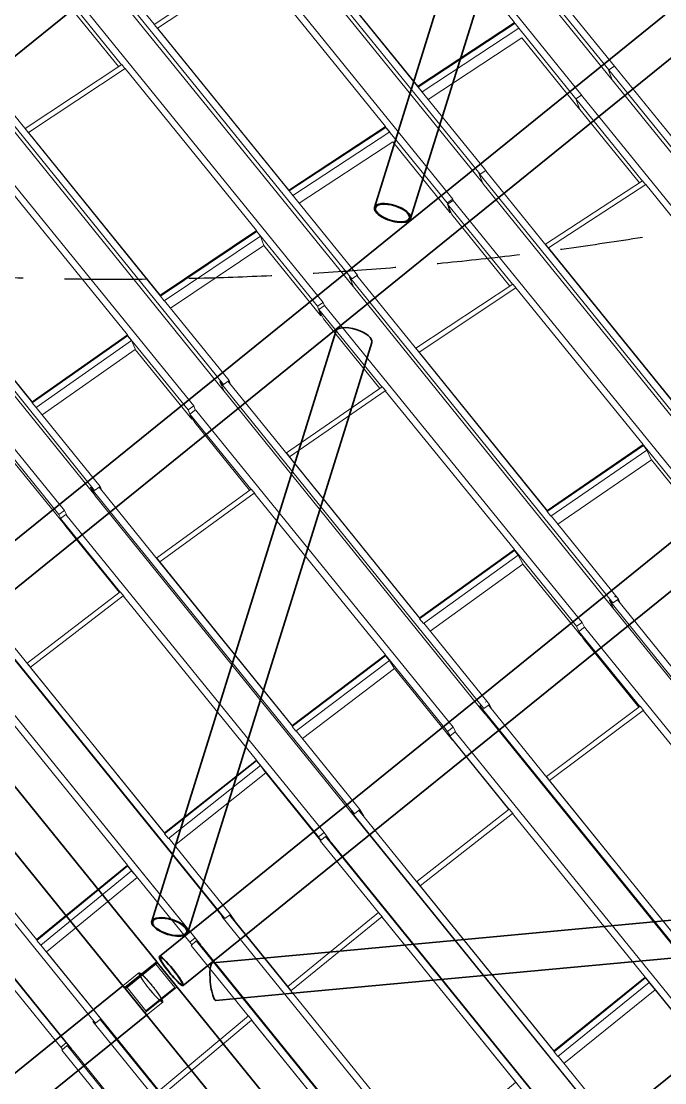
# Model space of a CAD drawing. Header units: millimetres. Extents: x 834681283 to 835686922, y 817551134 to 819407044.
# Drawn here: x 835245040 to 835249698, y 818155141 to 818162832 of the extents above; entities that cross this region are included whole.
import ezdxf

# ---------------------------------------------------------------- set-up
doc = ezdxf.new("R2010")
doc.units = ezdxf.units.MM
doc.header["$LTSCALE"] = 1200
doc.header["$MEASUREMENT"] = 0
for name, pattern in [('P01-MAAN-P-EVA$0$HIDDENX2', [0.75, 0.5, -0.25]), ('P01-MAGP-P-RF$0$P01_MS_01_N1-FloorPlan-PART2OFUPPERROOFSETTINGOUT$0$BH DASHED2', [3, 2, -1]), ('P01-MAGP-P-RF$0$PHANTOM', [2.5, 1.25, -0.25, 0.25, -0.25, 0.25, -0.25])]:
    doc.linetypes.add(name, pattern=pattern)
doc.layers.add('P01-MAAN-P-EVA$0$ADA08640', color=2, linetype='Continuous')
doc.layers.add('P01-MAAN-P-EVA$0$HATCH', color=9, linetype='Continuous')
for name, color, linetype, lineweight in [('P01-MAGP-P-RF$0$MMH053__', 253, 'P01-MAGP-P-RF$0$PHANTOM', 40), ('P01-MAGP-P-RF$0$P01_MS_01_N1-FloorPlan-PART2OFUPPERROOFSETTINGOUT$0$S-BEAM', 253, 'Continuous', 35), ('P01-MAGP-P-RF$0$P01_MS_01_N1-FloorPlan-PART2OFUPPERROOFSETTINGOUT$0$S-BEAM-HIDN', 253, 'P01-MAGP-P-RF$0$P01_MS_01_N1-FloorPlan-PART2OFUPPERROOFSETTINGOUT$0$BH DASHED2', 18), ('P01-MAGP-P-RF$0$ROOF MESH HALF TONE$0$A-GLAZ', 253, 'Continuous', 9), ('P01-MAGP-P-RF$0$ROOF MESH HALF TONE$0$A-MASS', 253, 'Continuous', 9)]:
    doc.layers.add(name, color=color, linetype=linetype, lineweight=lineweight)

# ---------------------------------------------------------------- blocks, each defined once
blk = doc.blocks.new('P01-MAGP-P-RF$0$ROOF MESH HALF TONE')
at = {"layer": 'P01-MAGP-P-RF$0$ROOF MESH HALF TONE$0$A-GLAZ', "lineweight": 5}
for p, q in [((25456.1, 72277.3), (27169.1, 69835.6)), ((27187, 69765), (25474.1, 72206.7)), ((25236.6, 72131), (26962.9, 69662.1)), ((25897, 71734.4), (27211.9, 69860.1)), ((24472, 71592.7), (26187.2, 69146.6)), ((26201.6, 69080.2), (24490.2, 71521)), ((25643, 71467.9), (26512.9, 70223.9)), ((24255.5, 71438.9), (25977.5, 68979)), ((25782.6, 69813), (24914.1, 71051.7)), ((24915.6, 71045.6), (26230.1, 69170.9)), ((23530.3, 70933.9), (23908.6, 70393.8)), ((23487.3, 70909.7), (25206.8, 68454.7)), ((25214.4, 68397.1), (23505.2, 70837.4)), ((23908.4, 70393.7), (24638.8, 70805.5)), ((23931.8, 70364.7), (24662.2, 70776.4)), ((24662.2, 70776.4), (25528.9, 69538.2)), ((23235.3, 70715.1), (23653.8, 70118.3)), ((23275.9, 70742.7), (24989.9, 68298.7)), ((23255, 70642.3), (23631.4, 70105.7)), ((23908.4, 70393.7), (23933.2, 70358.4)), ((24798.2, 69127.6), (23931.8, 70364.7)), ((23931.8, 70364.7), (23933.3, 70358.5)), ((23933.3, 70358.5), (25249.8, 68478.9)), ((22542.3, 70251.7), (23818.2, 68426.7)), ((26512.9, 70223.9), (25782.6, 69813)), ((26514.4, 70217.7), (26512.9, 70223.9)), ((22507.1, 70216.1), (24226.8, 67756.3)), ((24228.1, 67709.9), (22517.7, 70156.4)), ((25784.2, 69806.9), (26514.4, 70217.7)), ((25809.7, 69771.8), (26540, 70182.7)), ((26514.5, 70217.8), (26515.2, 70218.2)), ((26540, 70182.7), (26515.2, 70218.2)), ((26539.3, 70182.2), (26917.1, 69641.9)), ((26540.6, 70180.4), (26540, 70182.7)), ((22924.7, 69706.3), (23654.7, 70118.8)), ((22947.1, 69676.5), (23677, 70089)), ((23676, 70088.4), (23654.7, 70118.8)), ((23677, 70089), (24544.9, 68851.5)), ((26557.2, 70110.9), (25850, 69713)), ((26557.2, 70110.8), (26937.7, 69566.7)), ((22294.7, 70047.1), (24001.9, 67615.2)), ((27165.3, 69839.5), (28889.8, 67374.7)), ((27165.3, 69839.5), (27188.6, 69761.3)), ((27169.1, 69835.6), (27211.9, 69860.1)), ((27211.2, 69859.6), (28467.9, 68063.4)), ((25784.2, 69806.9), (25782.6, 69813)), ((25784.9, 69807.3), (25809.7, 69771.8)), ((27187, 69765), (27184.4, 69775.2)), ((22925.3, 69703.8), (22924.7, 69706.3)), ((22924.7, 69706.3), (22948, 69673.1)), ((28913.1, 67296.6), (27188.6, 69761.3)), ((23816.6, 68432.7), (22947.1, 69676.5)), ((22947.1, 69676.5), (22948.7, 69670.4)), ((22948.7, 69670.4), (23818.2, 68426.7)), ((26916.1, 69641.3), (27355.7, 69014.7)), ((26916.1, 69641.3), (26940.4, 69564)), ((26959.2, 69665.5), (26917.1, 69641.9)), ((26959.2, 69665.5), (28670.5, 67226)), ((26962.9, 69662.1), (26963.6, 69659.3)), ((21508.7, 69538.9), (23243.1, 67055.4)), ((25528.9, 69538.2), (24798.2, 69127.6)), ((24799.8, 69121.4), (25530.4, 69532.1)), ((24799.9, 69121.5), (25530.6, 69532.1)), ((25530.4, 69532.1), (25528.9, 69538.2)), ((25530.4, 69532.1), (25934.5, 68954.8)), ((25555.3, 69496.8), (25530.6, 69532.1)), ((26937.7, 69566.7), (26930.6, 69595)), ((26940.4, 69564), (27334.1, 69002.7)), ((23243.9, 67017.9), (21529.8, 69472.2)), ((24824.7, 69086.2), (25555.3, 69496.8)), ((22685, 69408.2), (23559.3, 68162.8)), ((25573, 69424.5), (24865.8, 69027.1)), ((25573, 69424.5), (25952.3, 68882.7)), ((21310.2, 69355.1), (23015.4, 66924.8)), ((26178.6, 69154.3), (27908.8, 66678.7)), ((26178.6, 69154.3), (26202.3, 69077.7)), ((26187.2, 69146.6), (26230.1, 69170.9)), ((26229.5, 69167.3), (26645.4, 68572.3)), ((26230.1, 69170.9), (26231.8, 69164)), ((24799.8, 69121.4), (24798.2, 69127.6)), ((24799.9, 69121.5), (24824.7, 69086.2)), ((27932.5, 66602.2), (26202.3, 69077.7)), ((26622.6, 68606.9), (27356.7, 69015.3)), ((27376.7, 68986.9), (27356.7, 69015.3)), ((22837.4, 67725.9), (21959.2, 68983.3)), ((21961.1, 68977.5), (22839.2, 67720.1)), ((25934.5, 68954.8), (25977.5, 68979)), ((25936.8, 68945.3), (25934.5, 68954.8)), ((25979.3, 68969.8), (25936.4, 68945)), ((25936.4, 68945), (26365.7, 68333.7)), ((25936.4, 68945), (25961.7, 68870.1)), ((25952.3, 68882.7), (25938.5, 68938.7)), ((25977.5, 68979), (25980, 68968.8)), ((25979.3, 68969.8), (27683.7, 66542.7)), ((26643.3, 68578.9), (27377.4, 68987.3)), ((27377.4, 68987.3), (28209.8, 67800.7)), ((24544.9, 68851.5), (23816.6, 68432.7)), ((23817.3, 68426.1), (24545.6, 68844.9)), ((24546.5, 68845.4), (24544.9, 68851.5)), ((24570.4, 68809.5), (24545.6, 68844.9)), ((24545.7, 68844.9), (24546.5, 68845.4)), ((24546.5, 68845.4), (24947, 68274.2)), ((25956.6, 68885.1), (25952.3, 68882.7)), ((25961.7, 68870.1), (26346.2, 68322.6)), ((23842.1, 68390.7), (24570.4, 68809.5)), ((24589.9, 68738.8), (24570.4, 68809.5)), ((24589.9, 68738.8), (23883.8, 68332.8)), ((24589.9, 68738.9), (24965.9, 68202.7)), ((26623.5, 68603.5), (26622.6, 68606.9)), ((26622.6, 68606.9), (26644.3, 68575.9)), ((27478.1, 67384.4), (26643.3, 68578.9)), ((26643.3, 68578.9), (26645.4, 68572.3)), ((26645.4, 68572.3), (27480.2, 67377.8)), ((25195.1, 68470.7), (25190.9, 68468.3)), ((25190.9, 68468.3), (26928, 65980)), ((25190.9, 68468.3), (25215.2, 68394.7)), ((25206.8, 68454.7), (25249.8, 68478.9)), ((25246, 68475.6), (25658.3, 67885)), ((25249.8, 68478.9), (25253.2, 68465.2)), ((23818.2, 68426.7), (23816.6, 68432.7)), ((23817.3, 68426.1), (23842.1, 68390.7)), ((23843, 68391.1), (24269.7, 67780.8)), ((26952.4, 65906.4), (25215.2, 68394.7)), ((25636, 67920.3), (26367.7, 68334.8)), ((25656.2, 67891.3), (26387.7, 68305.7)), ((26391.7, 68300.4), (26367.7, 68334.8)), ((26387.7, 68305.7), (27228.1, 67108.9)), ((24947, 68274.2), (24989.9, 68298.7)), ((24965.9, 68202.7), (24947, 68274.2)), ((24997.1, 68276.3), (24954.6, 68250.6)), ((24954.6, 68250.6), (25371, 67657.6)), ((24954.6, 68250.6), (24982.2, 68179.9)), ((24989.9, 68298.7), (24996, 68275.6)), ((24997.1, 68276.3), (26697.6, 65855)), ((23559.3, 68162.8), (22837.4, 67725.9)), ((22837.4, 67719), (23559.5, 68156)), ((23561.2, 68157), (23559.3, 68162.8)), ((23584.6, 68120.2), (23559.5, 68156)), ((23559.6, 68156), (23561.2, 68157)), ((23562, 68155.8), (23959.3, 67589.9)), ((24972, 68206.2), (24965.9, 68202.7)), ((24982.2, 68179.9), (25355.5, 67648.4)), ((22862.5, 67683.2), (23584.6, 68120.2)), ((23606.8, 68056.8), (23584.6, 68120.2)), ((23607.8, 68053.9), (22903.7, 67627.8)), ((23607.7, 68054.1), (23981.3, 67521.8)), ((25637.8, 67914.3), (25636, 67920.3)), ((25636, 67920.3), (25656.2, 67891.3)), ((26501.1, 66681), (25656.2, 67891.3)), ((25656.2, 67891.3), (25658.3, 67884.9)), ((25658.3, 67884.9), (26503.3, 66674.7)), ((24209.4, 67780.3), (24202.7, 67776.3)), ((24202.7, 67776.3), (25944, 65282)), ((24202.7, 67776.3), (24229.1, 67707.4)), ((24226.8, 67756.3), (24269.7, 67780.8)), ((24263.5, 67775.9), (24669.6, 67194.2)), ((24269.7, 67780.8), (24275.4, 67758.8)), ((22839.2, 67720.1), (22837.4, 67725.9)), ((22837.4, 67719), (22862.5, 67683.2)), ((25949.1, 65243.7), (24229.1, 67707.4)), ((22864.3, 67684.2), (23285.7, 67080.8)), ((23959.3, 67589.9), (24001.9, 67615.2)), ((24001.9, 67615.2), (24011.4, 67585.8)), ((24647.3, 67230.3), (25373.5, 67659.1)), ((24667.3, 67200.1), (25393.2, 67628.7)), ((25398, 67624.2), (25373.5, 67659.1)), ((25393.2, 67628.7), (26245.5, 66415.1)), ((23981.3, 67521.8), (23959.3, 67589.9)), ((24011.6, 67585.9), (23969.6, 67559)), ((23969.6, 67559), (24373, 66984)), ((23969.6, 67559), (24000.8, 67494.3)), ((24011.6, 67585.9), (25712.3, 65161.6)), ((22576.1, 67464.4), (22973.3, 66898.3)), ((23986.1, 67524.7), (23981.3, 67521.8)), ((24000.8, 67494.3), (24363.1, 66977.8)), ((22625.9, 67368), (22999.4, 66835.7)), ((24650.3, 67221.8), (24647.3, 67230.3)), ((24647.3, 67230.3), (24668.1, 67200.6)), ((25525.9, 65970.2), (24667.3, 67200.1)), ((24667.3, 67200.1), (24669.6, 67194.1)), ((24669.6, 67194.1), (25528.2, 65964.3)), ((23223.1, 67083.2), (23215.2, 67078.2)), ((23215.2, 67078.2), (24956.3, 64586.9)), ((23215.2, 67078.2), (23245.1, 67015.3)), ((23243.1, 67055.4), (23285.7, 67080.8)), ((23277.6, 67075.9), (23680.6, 66499.3)), ((23285.7, 67080.8), (23295.2, 67050.7)), ((27228.1, 67108.9), (26501.1, 66681)), ((26501.4, 66673.6), (27228.6, 67101.5)), ((27230.3, 67102.5), (27228.1, 67108.9)), ((27228.6, 67101.6), (27230.3, 67102.5)), ((27252.6, 67067.2), (27228.6, 67101.5)), ((27231.1, 67101.4), (27640.8, 66517.9)), ((24965.1, 64554.1), (23245.1, 67015.3)), ((26525.5, 66639.2), (27252.6, 67067.2)), ((27279.3, 66993.9), (26571.3, 66577.2)), ((27278, 66997.4), (27252.6, 67067.2)), ((27279.1, 66994.1), (27666.2, 66443)), ((22973.3, 66898.3), (23015.4, 66924.8)), ((23015.4, 66924.8), (23031.6, 66886)), ((23657.9, 66536), (24375.4, 66985.5)), ((23678, 66504.7), (24395.3, 66954)), ((24400.3, 66950), (24375.4, 66985.5)), ((24395.3, 66954), (25260.8, 65720.2)), ((22985.2, 66869.7), (22973.3, 66898.3)), ((23024.5, 66896.1), (22983, 66868.2)), ((22983, 66868.2), (23375.2, 66308.6)), ((22983.3, 66867.7), (23017.7, 66809.6)), ((22999.4, 66835.7), (22992.4, 66852.3)), ((23024.5, 66896.1), (24727.3, 64466.1)), ((23017.7, 66809.6), (23370.8, 66305.6)), ((26503.3, 66674.7), (26501.1, 66681)), ((26501.4, 66673.6), (26525.5, 66639.2)), ((26527.4, 66640.1), (26971, 66004.8)), ((23662.8, 66524.7), (23657.9, 66536)), ((23657.9, 66536), (23679.3, 66505.5)), ((24550.7, 65256), (23678, 66504.7)), ((23678, 66504.7), (23680.5, 66499.5)), ((23680.6, 66499.2), (24553.3, 65250.5)), ((22229.2, 66379.3), (23968.1, 63893.9)), ((22290, 66379.6), (22692.6, 65804.1)), ((25525.8, 65962.8), (26245.7, 66407.8)), ((26245.5, 66415.1), (25525.9, 65970.2)), ((26247.9, 66409.1), (26245.5, 66415.1)), ((26270.2, 66372.9), (26245.7, 66407.8)), ((26245.8, 66407.8), (26247.9, 66409.1)), ((26248.9, 66407.6), (26655.1, 65829.3)), ((23949.1, 63912.1), (22262.7, 66322.3)), ((22669.4, 65841.3), (23377.3, 66310)), ((23402.5, 66274), (23377.3, 66310)), ((25550.2, 65927.9), (26270.2, 66372.9)), ((26299.4, 66304.5), (25594.8, 65868.9)), ((26297.7, 66308.5), (26270.2, 66372.9)), ((26299.2, 66304.6), (26682.7, 65758.6)), ((22691.3, 65810), (23397.5, 66277.5)), ((23397.5, 66277.5), (24275.4, 65024.7)), ((22037.1, 66206.5), (23742.9, 63770.4)), ((23769, 63733.2), (22074.5, 66153.2)), ((26911.5, 66003), (26904.8, 65998.8)), ((26904.8, 65998.8), (28641.7, 63513.7)), ((26904.8, 65998.8), (26934.1, 65932.2)), ((26928, 65980), (26971, 66004.8)), ((26947, 66025.2), (26943.5, 66023)), ((26947, 66025.2), (26951.2, 66019.3)), ((26964.1, 66000.8), (27371.8, 65417.5)), ((26971, 66004.8), (26979.6, 65978.6)), ((25525.8, 65962.8), (25550.2, 65927.9)), ((25528.2, 65964.3), (25525.9, 65970.2)), ((25552.7, 65929.1), (25986.6, 65307.7)), ((28654.6, 63470.6), (26934.1, 65932.2)), ((22678.8, 65824), (22669.4, 65841.3)), ((22669.4, 65841.3), (22691.3, 65810)), ((26655.1, 65829.3), (26697.6, 65855)), ((26697.6, 65855), (26711.8, 65818.6)), ((23574.8, 64544.1), (22689.7, 65809)), ((22690, 65808.5), (22692.4, 65804.6)), ((22692.7, 65804.1), (23577.7, 64539.2)), ((26682.7, 65758.6), (26655.1, 65829.3)), ((26711.5, 65819), (26669.8, 65791.6)), ((26669.8, 65791.6), (27071.8, 65218.1)), ((26669.8, 65791.6), (26703.6, 65728.7)), ((26711.5, 65819), (28415.3, 63388.4)), ((25260.8, 65720.2), (24550.7, 65256)), ((24550.9, 65249), (25261.3, 65713.3)), ((25263.5, 65714.7), (25260.8, 65720.2)), ((25286.2, 65677.9), (25261.3, 65713.3)), ((25261.4, 65713.3), (25263.5, 65714.7)), ((25264.5, 65713.2), (25670.3, 65134.8)), ((26686.3, 65760.8), (26682.7, 65758.6)), ((26703.6, 65728.7), (27064.7, 65213.5)), ((21245.1, 65681.8), (22980.9, 63202.7)), ((24575.8, 65213.5), (25286.2, 65677.9)), ((25318.9, 65615.5), (24618.3, 65157.6)), ((25317.1, 65619), (25286.2, 65677.9)), ((25318.7, 65615.6), (25701.5, 65070)), ((22402.1, 65598.1), (23290.5, 64329.2)), ((21050.3, 65516.4), (22758.4, 63075.9)), ((22797.9, 63027), (21089.8, 65467.5)), ((25925.1, 65308.5), (25917.3, 65303.3)), ((25917.3, 65303.3), (27655.2, 62818.5)), ((25917.3, 65303.3), (25950, 65241.9)), ((25944, 65282), (25986.6, 65307.7)), ((25959, 65330.7), (25960.8, 65328.2)), ((25978.5, 65302.8), (26384.1, 64723)), ((25986.6, 65307.7), (26000.4, 65271.5)), ((24553.3, 65250.5), (24550.7, 65256)), ((24550.9, 65249), (24575.8, 65213.5)), ((27668.8, 62784.4), (25950, 65241.9)), ((24578.2, 65214.9), (24998.3, 64613.8)), ((25670.3, 65134.8), (25712.3, 65161.6)), ((25712.3, 65161.6), (25736.6, 65111.1)), ((25970.4, 65213.2), (25963.1, 65223.5)), ((26361, 64759.6), (27073.8, 65219.3)), ((26382.4, 64729), (27093.8, 65187.9)), ((27098.6, 65183.9), (27073.8, 65219.3)), ((27093.8, 65187.9), (27959.5, 63953)), ((22597.8, 63837.1), (21702.9, 65115.1)), ((25686.1, 65101.9), (25670.3, 65134.8)), ((25724.5, 65128.3), (25683.3, 65100)), ((25683.3, 65100), (26075.2, 64540.6)), ((25684, 65098.9), (25720.7, 65042.6)), ((25701.5, 65070), (25697.6, 65078)), ((25724.5, 65128.3), (27429.4, 62694.2)), ((24275.4, 65024.7), (23574.8, 64544.1)), ((23575.6, 64537.7), (24276.4, 65018.5)), ((24278.3, 65019.8), (24275.4, 65024.7)), ((24301.6, 64982.5), (24276.4, 65018.5)), ((24276.5, 65018.5), (24278.3, 65019.8)), ((24279.3, 65018.4), (24685.9, 64438.2)), ((25720.7, 65042.6), (26073.2, 64539.2)), ((23600.8, 64501.8), (24301.6, 64982.5)), ((24337.7, 64926), (23641.2, 64448.3)), ((24335.9, 64928.9), (24301.6, 64982.5)), ((24337.5, 64926.2), (24698.8, 64410.5)), ((21412.4, 64911.9), (22717.9, 63046.7)), ((26367, 64747.4), (26361, 64759.6)), ((26361, 64759.6), (26382.4, 64729)), ((27253.3, 63481.5), (26381.2, 64728.3)), ((26381.2, 64728.3), (26383.9, 64723.3)), ((26384.1, 64723), (27256.1, 63476.2)), ((24938.8, 64611.6), (24931.2, 64606.4)), ((24956.3, 64586.9), (24998.3, 64613.8)), ((24990.5, 64608.9), (25397.1, 64028.1)), ((24998.3, 64613.8), (25021.8, 64564.2)), ((23577.7, 64539.2), (23574.8, 64544.1)), ((23575.6, 64537.7), (23600.8, 64501.8)), ((24931.2, 64606.4), (26668, 62125.3)), ((24931.9, 64605.4), (24967.5, 64550.5)), ((26655, 62139.8), (24967.5, 64550.5)), ((25373.6, 64065), (26076.9, 64541.8)), ((26102.1, 64505.9), (26076.9, 64541.8)), ((23603, 64503), (24009.6, 63921.9)), ((24685.9, 64438.2), (24727.3, 64466.1)), ((24727.3, 64466.1), (24762, 64407.5)), ((25393.9, 64032.9), (26097.1, 64509.5)), ((26097.1, 64509.5), (26973, 63259)), ((24701.2, 64412.2), (24685.9, 64438.2)), ((24737.1, 64437.9), (24696.4, 64408.8)), ((24696.4, 64408.8), (25080, 63860.8)), ((24737.1, 64437.9), (26443.9, 61999.5)), ((24777.4, 64385.5), (24737.7, 64437.1)), ((26484.2, 61947.1), (24777.4, 64385.5)), ((23290.5, 64329.2), (22597.8, 63837.1)), ((22599.2, 63831.3), (23292.1, 64323.6)), ((22601, 63832.5), (23293.7, 64324.7)), ((23293.7, 64324.7), (23290.5, 64329.2)), ((23317.6, 64287.2), (23292.1, 64323.6)), ((23292.9, 64322.5), (23327, 64277.1)), ((23294.5, 64323.6), (23701.9, 63741.7)), ((22624.7, 63794.9), (23317.6, 64287.2)), ((23356, 64235.7), (22663.3, 63743.5)), ((23352.4, 64240.7), (23317.6, 64287.2)), ((25373.6, 64065), (25395.4, 64033.9)), ((25388.9, 64039.8), (25373.9, 64064.5)), ((26276.4, 62772.3), (25393.9, 64032.9)), ((25394.6, 64031.9), (25396.4, 64029.1)), ((25397.1, 64028.1), (26279.2, 62768)), ((23968.1, 63893.9), (24009.6, 63921.9)), ((24002.8, 63917.3), (24407.9, 63339)), ((24009.6, 63921.9), (24043.1, 63864.9)), ((23953.3, 63915), (23946.7, 63910.3)), ((23946.7, 63910.3), (25681.5, 61433.6)), ((24043.2, 63864.8), (24388.1, 63372.4)), ((24387.1, 63371.7), (25081.5, 63861.9)), ((25106.9, 63825.7), (25081.5, 63861.9)), ((22601, 63832.5), (22597.8, 63837.1)), ((22599.2, 63831.3), (22624.7, 63794.9)), ((22626.5, 63796), (23021.9, 63231.4)), ((23701.9, 63741.7), (23742.9, 63770.4)), ((23742.9, 63770.4), (23780.3, 63717.1)), ((24407.7, 63338.9), (25101.9, 63829)), ((25101.9, 63829), (25987, 62564.6)), ((25105.4, 63824.6), (25102.5, 63828.3)), ((25105.4, 63824.6), (26403.2, 61970.4)), ((22663.5, 63743.4), (23045, 63198.5)), ((23715.8, 63722), (23701.9, 63741.7)), ((23750.4, 63747.4), (23710.2, 63717.8)), ((23710.2, 63717.8), (24087.3, 63178.8)), ((23792.7, 63699.2), (23750.4, 63747.4)), ((23750.4, 63747.4), (25459.1, 61305.6)), ((25501.4, 61257.4), (23792.7, 63699.2)), ((24387.1, 63371.7), (24409.3, 63340)), ((25298.9, 62066.4), (24407.7, 63338.9)), ((22980.9, 63202.7), (23021.9, 63231.4)), ((23016.2, 63227.5), (23422.7, 62647.4)), ((23021.9, 63231.4), (23045, 63198.5)), ((26973, 63259), (26276.4, 62772.3)), ((26277.8, 62766.2), (26974.6, 63253)), ((26279.6, 62767.4), (26976.2, 63254.1)), ((26976.2, 63254.1), (26973, 63259)), ((26999.7, 63217.1), (26974.6, 63253)), ((26977, 63253), (27388.2, 62665.9)), ((22968.8, 63220.1), (22963.2, 63216.1)), ((22963.2, 63216.1), (24696.2, 60742.8)), ((22982.7, 63200.2), (22980.9, 63202.7)), ((23045, 63198.5), (23405.8, 62683.6)), ((23401.4, 62680.4), (24088.6, 63179.8)), ((24114.2, 63143.2), (24088.6, 63179.8)), ((26302.9, 62730.3), (26999.7, 63217.1)), ((27038.2, 63161.6), (26343.4, 62676.2)), ((27036.5, 63164), (26999.7, 63217.1)), ((27038, 63161.7), (27402, 62642.1)), ((22717.9, 63046.7), (22758.4, 63075.9)), ((22758.4, 63075.9), (22797.9, 63027)), ((23422.2, 62647), (24109.3, 63146.3)), ((24112.9, 63142.2), (24109.3, 63146.3)), ((24109.3, 63146.3), (25002.3, 61870.3)), ((24112.9, 63142.2), (25418.8, 61276.1)), ((22730.5, 63031.1), (22717.9, 63046.7)), ((22764.5, 63056.6), (22724.6, 63026.6)), ((22724.6, 63026.6), (23096.3, 62495.3)), ((22808.4, 63011.9), (22764.5, 63056.6)), ((22764.5, 63056.6), (24474.1, 60612.8)), ((22797.9, 63027), (22795.3, 63025.2)), ((24518, 60568.1), (22808.4, 63011.9)), ((26279.6, 62767.4), (26276.4, 62772.3)), ((26277.8, 62766.2), (26302.9, 62730.3)), ((26304.8, 62731.4), (26709.2, 62153.6)), ((25987, 62564.6), (25298.9, 62066.4)), ((25989.8, 62560.9), (25987, 62564.6))]:
    blk.add_line(p, q, dxfattribs=at)
at = {"layer": 'P01-MAGP-P-RF$0$ROOF MESH HALF TONE$0$A-MASS', "lineweight": 5}
for points, knots in [([(26562.4, 74606.9), (26761.6, 74322.5), (27146.8, 73772.4), (27692.3, 72993.3), (28212.8, 72249.9), (28631.9, 71651.3), (28962.1, 71179.8), (29208.1, 70828.5), (29453.3, 70478.3), (29657.8, 70186.2), (29821.5, 69952.4), (29985.3, 69718.5), (30190.2, 69425.9), (30436.3, 69074.4), (30682.7, 68722.5), (30929.4, 68370.1), (31135.3, 68076.1), (31300.2, 67840.6), (31423.9, 67663.9), (31547.8, 67487), (31671.8, 67310), (31795.8, 67132.8), (31961.4, 66896.4), (32251.5, 66482.1), (32583.9, 66007.3), (32917.4, 65531), (33168.1, 65173), (33419.4, 64814.1), (33671.2, 64454.5), (33923.7, 64093.9), (34261.1, 63612), (34684.6, 63007.2), (35195.7, 62277.2), (35709.9, 61542.9), (36227.4, 60803.8), (36922.1, 59811.8), (37624.1, 58809.1), (38334.4, 57794.7), (39050.5, 56772), (39956.9, 55477.6), (40879.8, 54159.6), (41628.8, 53089.9), (42196.1, 52279.7), (42769, 51461.4), (43346.6, 50636.6), (43927.9, 49806.4), (44511.9, 48972.4), (45097.7, 48135.7), (45684.5, 47297.8), (46271.1, 46459.9), (46856.8, 45623.5), (47441.5, 44788.5), (48219.3, 43677.6), (49188.3, 42293.7), (50151.9, 40917.6), (50919, 39822), (51683.6, 38730.1), (52634.7, 37371.8), (53768.6, 35752.4), (54707.5, 34411.5), (55455.1, 33343.8), (56014, 32545.6), (56571.2, 31749.9), (57126.6, 30956.6), (57680.4, 30165.8), (58140.4, 29508.9), (58507.6, 28984.5), (58736.7, 28657.3), (58919.8, 28395.8), (59057, 28199.8), (59194.1, 28004), (59331.1, 27808.3), (59468, 27612.8), (59650.5, 27352.3), (59878.2, 27027), (60151.1, 26637.3), (60514.4, 26118.4), (60967.6, 25471.3), (61509.7, 24697), (62050.3, 23925), (62589.3, 23155.2), (63126.7, 22387.7), (63662.6, 21622.4), (64196.9, 20859.3), (64729.7, 20098.3), (65261.1, 19339.5), (65702.6, 18708.9), (66055.1, 18205.5), (66319.1, 17828.4), (66582.8, 17451.9), (66846.1, 17075.9), (67109.2, 16700.1), (67459.9, 16199.2), (67898.8, 15572.4), (68427.7, 14817.1), (68960.2, 14056.5), (69498, 13288.5), (70223.9, 12251.9), (71151.7, 10926.9), (71923.6, 9824.4), (72319, 9259.7)], [0, 0, 0, 0, 0.011905, 0.02381, 0.035714, 0.047619, 0.053571, 0.059524, 0.065476, 0.071429, 0.074405, 0.077381, 0.083333, 0.089286, 0.095238, 0.10119, 0.107143, 0.110119, 0.113095, 0.116071, 0.119048, 0.122024, 0.125, 0.130952, 0.142857, 0.14881, 0.154762, 0.160714, 0.166667, 0.172619, 0.178571, 0.190476, 0.202381, 0.214286, 0.22619, 0.238095, 0.261905, 0.27381, 0.285714, 0.309524, 0.333333, 0.345238, 0.357143, 0.369048, 0.380952, 0.392857, 0.404762, 0.416667, 0.428571, 0.440476, 0.452381, 0.464286, 0.47619, 0.5, 0.52381, 0.535714, 0.547619, 0.571429, 0.595238, 0.619048, 0.630952, 0.642857, 0.654762, 0.666667, 0.678571, 0.690476, 0.696429, 0.702381, 0.705357, 0.708333, 0.71131, 0.714286, 0.717262, 0.720238, 0.72619, 0.732143, 0.738095, 0.75, 0.761905, 0.77381, 0.785714, 0.797619, 0.809524, 0.821429, 0.833333, 0.845238, 0.857143, 0.863095, 0.869048, 0.875, 0.880952, 0.886905, 0.892857, 0.904762, 0.916667, 0.928571, 0.940476, 0.952381, 0.97619, 1, 1, 1, 1]), ([(72319, 9259.7), (72269.6, 9330.3), (72171, 9471), (71975.1, 9750.9), (71635.1, 10236.5), (71157.2, 10918.9), (70595, 11721.9), (70042.4, 12511), (69498, 13288.5), (68960.2, 14056.5), (68427.7, 14817.1), (67898.8, 15572.4), (67459.9, 16199.2), (67109.2, 16700.1), (66846.1, 17075.9), (66582.8, 17451.9), (66319.1, 17828.4), (66055.1, 18205.5), (65790.7, 18583), (65526, 18961.1), (65172.5, 19465.9), (64818.3, 19971.8), (64463.3, 20478.8), (64196.7, 20859.5), (63929.7, 21240.8), (63662.4, 21622.7), (63394.6, 22005.1), (63171.2, 22324.2), (62992.2, 22579.7), (62857.9, 22771.5), (62723.5, 22963.5), (62589, 23155.6), (62454.4, 23347.8), (62274.8, 23604.3), (61960.2, 24053.6), (61329.5, 24954.3), (60424.6, 26246.7), (59332.2, 27806.7), (58416.4, 29114.7), (57772.4, 30034.5), (57403.5, 30561.2), (57126.4, 30957), (56848.9, 31353.3), (56571, 31750.2), (56292.6, 32147.8), (55920.9, 32678.7), (55268.8, 33609.9), (54332.9, 34946.6), (53391, 36291.7), (52633.8, 37373.1), (52064.1, 38186.7), (51492.5, 39003), (50919, 39822), (50343.7, 40643.7), (49766.5, 41468), (49187.5, 42294.9), (48606.9, 43124), (48024.9, 43955.3), (47441.5, 44788.5), (46856.8, 45623.5), (46271.1, 46459.9), (45684.5, 47297.8), (45097.7, 48135.7), (44511.9, 48972.4), (43927.9, 49806.4), (43346.6, 50636.6), (42769, 51461.4), (42196.1, 52279.7), (41628.8, 53089.9), (41067, 53892.1), (40510.6, 54686.8), (39959.4, 55474), (39231, 56514.3), (38332.3, 57797.8), (37448, 59060.7), (36748.4, 60059.8), (36227.4, 60803.8), (35709.9, 61542.9), (35002.9, 62552.6), (34291.9, 63568), (33576.3, 64590), (33042.4, 65352.5), (32511, 66111.5), (31981.8, 66867.2), (31454.6, 67620.1), (31016.8, 68245.4), (30667.3, 68744.5), (30405.5, 69118.4), (30144.1, 69491.8), (29882.9, 69864.7), (29665.5, 70175.2), (29491.7, 70423.5), (29361.4, 70609.6), (29231, 70795.8), (29057, 71044.3), (28838.6, 71356.2), (28574.2, 71733.8), (28217, 72243.9), (27759.1, 72897.9), (27182.4, 73721.5), (26774, 74304.7), (26562.4, 74606.9)], [0, 0, 0, 0, 0.002976, 0.005952, 0.011905, 0.02381, 0.035714, 0.047619, 0.059524, 0.071429, 0.083333, 0.095238, 0.107143, 0.113095, 0.119048, 0.125, 0.130952, 0.136905, 0.142857, 0.14881, 0.154762, 0.166667, 0.172619, 0.178571, 0.184524, 0.190476, 0.196429, 0.202381, 0.205357, 0.208333, 0.21131, 0.214286, 0.217262, 0.220238, 0.22619, 0.238095, 0.261905, 0.285714, 0.309524, 0.321429, 0.327381, 0.333333, 0.339286, 0.345238, 0.35119, 0.357143, 0.369048, 0.392857, 0.416667, 0.428571, 0.440476, 0.452381, 0.464286, 0.47619, 0.488095, 0.5, 0.511905, 0.52381, 0.535714, 0.547619, 0.559524, 0.571429, 0.583333, 0.595238, 0.607143, 0.619048, 0.630952, 0.642857, 0.654762, 0.666667, 0.678571, 0.690476, 0.702381, 0.72619, 0.75, 0.761905, 0.77381, 0.785714, 0.797619, 0.822917, 0.835565, 0.848214, 0.860863, 0.873512, 0.886161, 0.89881, 0.905134, 0.911458, 0.917783, 0.924107, 0.930432, 0.933594, 0.936756, 0.939918, 0.94308, 0.949405, 0.955729, 0.962054, 0.974702, 0.987351, 1, 1, 1, 1])]:
    blk.add_open_spline(points, degree=3, knots=knots, dxfattribs=at)
blk = doc.blocks.new('P01-MAGP-P-RF')
at = {"layer": 'P01-MAGP-P-RF$0$P01_MS_01_N1-FloorPlan-PART2OFUPPERROOFSETTINGOUT$0$S-BEAM'}
for p, q in [((835242440.8, 818160511.4), (835248901.9, 818165743.3)), ((835248609.9, 818164732.3), (835247597.4, 818161483.7)), ((835247858, 818161402.4), (835248816.1, 818164476.4)), ((835250851.9, 818163813.4), (835244153.8, 818158389.6)), ((835244325.6, 818158177.4), (835251023.7, 818163601.3)), ((835252730.7, 818161474.6), (835246040, 818156056.8)), ((835246211.8, 818155844.6), (835252902.5, 818161262.4)), ((835246022, 818156016.4), (835242254.5, 818160669)), ((835247317.4, 818160585.4), (835247048.6, 818159723.1)), ((835245788.8, 818155827.6), (835242021.4, 818160480.2)), ((835247412.8, 818159973.9), (835247578, 818160504.2)), ((835246245.8, 818156229.5), (835247412.8, 818159973.9)), ((835247048.6, 818159723.1), (835245985.1, 818156310.8)), ((835254640.4, 818159160.7), (835247920.1, 818153718.9)), ((835250887.9, 818156424.7), (835247345.4, 818156095.5)), ((835247345.4, 818156095.5), (835246424.5, 818156010)), ((835247005.6, 818155789.8), (835250913.2, 818156152.9)), ((835246022, 818156016.4), (835245788.8, 818155827.6)), ((835245792.3, 818155823.3), (835246025.4, 818156012.1)), ((835246025.4, 818156012.1), (835246022, 818156016.4)), ((835249801.4, 818151349), (835246025.4, 818156012.1)), ((835245776.2, 818155843.1), (835239037.4, 818150386.4)), ((835245792.3, 818155823.3), (835245788.8, 818155827.6)), ((835249568.2, 818151160.2), (835245792.3, 818155823.3)), ((835246449.8, 818155738.1), (835247005.6, 818155789.8)), ((835239209.2, 818150174.2), (835245948, 818155631))]:
    blk.add_line(p, q, dxfattribs=at)
for centre, major_axis, ratio, start_param, end_param in [((835247727.7, 818161443.1), (-130.3, 40.6), 0.421317, 0, 3.141593), ((835247727.7, 818161443.1), (-122.7, 38.2), 0.421317, 0, 3.141593), ((835247727.7, 818161443.1), (-130.3, 40.6), 0.421317, 3.141593, 6.283185), ((835247727.7, 818161443.1), (-122.7, 38.2), 0.421317, 3.141593, 6.283185), ((835247447.7, 818160544.8), (-130.3, 40.6), 0.413687, 3.141593, 6.283185), ((835246115.4, 818156270.2), (-130.3, 40.6), 0.413687, 3.141593, 6.283185), ((835246115.4, 818156270.2), (-122.7, 38.2), 0.413687, 3.141593, 6.283185), ((835246115.4, 818156270.2), (-130.3, 40.6), 0.413687, 0, 3.141593), ((835246115.4, 818156270.2), (-122.7, 38.2), 0.413687, 0, 3.141593), ((835246125.9, 818155950.7), (-85.9, 106.1), 0.128373, 0, 3.141593), ((835246125.9, 818155950.7), (-79.6, 98.3), 0.128373, 0, 3.141593), ((835246125.9, 818155950.7), (-85.9, 106.1), 0.128373, 3.141593, 6.283185), ((835246125.9, 818155950.7), (-79.6, 98.3), 0.128373, 3.141593, 6.283185), ((835246437.1, 818155874), (-12.6, 135.9), 0.20712, 0, 3.141593)]:
    blk.add_ellipse(centre, major_axis=major_axis, ratio=ratio, start_param=start_param, end_param=end_param, dxfattribs=at)
at = {"layer": 'P01-MAGP-P-RF$0$P01_MS_01_N1-FloorPlan-PART2OFUPPERROOFSETTINGOUT$0$S-BEAM-HIDN'}
for p, q in [((835245805.9, 818155831.9), (835246014.2, 818156000.5)), ((835246014.2, 818156000.5), (835246151.1, 818155831.5)), ((835245892.7, 818155937.4), (835245776.3, 818155843.2)), ((835245942.8, 818155662.8), (835245805.9, 818155831.9)), ((835245935.1, 818155647), (835246168.2, 818155835.7)), ((835246151.1, 818155831.5), (835245942.8, 818155662.8)), ((835245948.1, 818155631), (835246064.5, 818155725.2))]:
    blk.add_line(p, q, dxfattribs=at)
for major_axis, start_param, end_param in [((-85.9, 106.1), 3.141593, 6.283185), ((-85.9, 106.1), 0, 3.141593), ((-79.6, 98.3), 0, 3.141593), ((-79.6, 98.3), 3.141593, 6.283185)]:
    blk.add_ellipse((835245978.6, 818155831.3), major_axis=major_axis, ratio=0.118057, start_param=start_param, end_param=end_param, dxfattribs=at)
at = {"layer": 'P01-MAGP-P-RF$0$MMH053__', "rotation": 3.998948738169357}
blk.add_blockref('P01-MAGP-P-RF$0$ROOF MESH HALF TONE', (835227060.7, 818090920.1), dxfattribs=at)
blk = doc.blocks.new('P01-MAAN-P-EVA')
at = {"layer": 'P01-MAAN-P-EVA$0$HATCH', "ltscale": 0.1}
h = blk.add_hatch(dxfattribs=at)
h.set_pattern_fill('_USER', color=240, scale=1000, angle=45, pattern_type=0)
h.set_pattern_definition([(45, (0, 0), (-707.1067812, 707.1067812), [])])
edge = h.paths.add_edge_path()
edge.add_arc((835196988.9, 818165277), 4500, 18.1416, 95.30201, ccw=False)
edge.add_line((835201265.2, 818166678.1), (835207845.7, 818146594.5))
edge.add_line((835207845.7, 818146594.5), (835213873.1, 818060376.1))
edge.add_line((835213873.1, 818060376.1), (835249478.8, 818062865.3))
edge.add_line((835249478.8, 818062865.3), (835248374, 818055694))
edge.add_line((835248374, 818055694), (835252895, 818008746))
edge.add_line((835252895, 818008746), (835250408, 818006215))
edge.add_line((835250408, 818006215), (835243261, 818005049))
edge.add_line((835243261, 818005049), (835236208.1, 818004470.2))
edge.add_line((835236208.1, 818004470.2), (835241213, 818020285.1))
edge.add_line((835241213, 818020285.1), (835241220.2, 818039416))
edge.add_line((835241220.2, 818039416), (835229055.7, 818038576))
edge.add_line((835229055.7, 818038576), (835228294.9, 818049593.8))
edge.add_line((835228294.9, 818049593.8), (835229458.6, 818057956.2))
edge.add_line((835229458.6, 818057956.2), (835210625.8, 818056639.6))
edge.add_line((835210625.8, 818056639.6), (835209478.3, 818073053.1))
edge.add_line((835209478.3, 818073053.1), (835194734, 818069578))
edge.add_line((835194734, 818069578), (835179214, 818138785))
edge.add_line((835179214, 818138785), (835191844, 818148372))
edge.add_line((835191844, 818148372), (835202738.6, 818150939.9))
edge.add_line((835202738.6, 818150939.9), (835196573.1, 818169757.7))
at = {"layer": 'P01-MAAN-P-EVA$0$ADA08640', "linetype": 'P01-MAAN-P-EVA$0$HIDDENX2'}
blk.add_lwpolyline([(835253991.2, 818162428.7, -0.186873), (835236587.7, 818162759.3, -0.031609), (835233868.6, 818161056.6, 0.294151), (835230740, 818155361.9), (835234612.5, 818099968.8), (835244273.9, 818100644.3)], format="xyb", dxfattribs=at)

msp = doc.modelspace()

# ---------------------------------------------------------------- block references
msp.add_blockref('P01-MAGP-P-RF', (0, 0))

# ---------------------------------------------------------------- next in the draw order: block references
msp.add_blockref('P01-MAAN-P-EVA', (0, 0))

doc.saveas('drawing.dxf')
